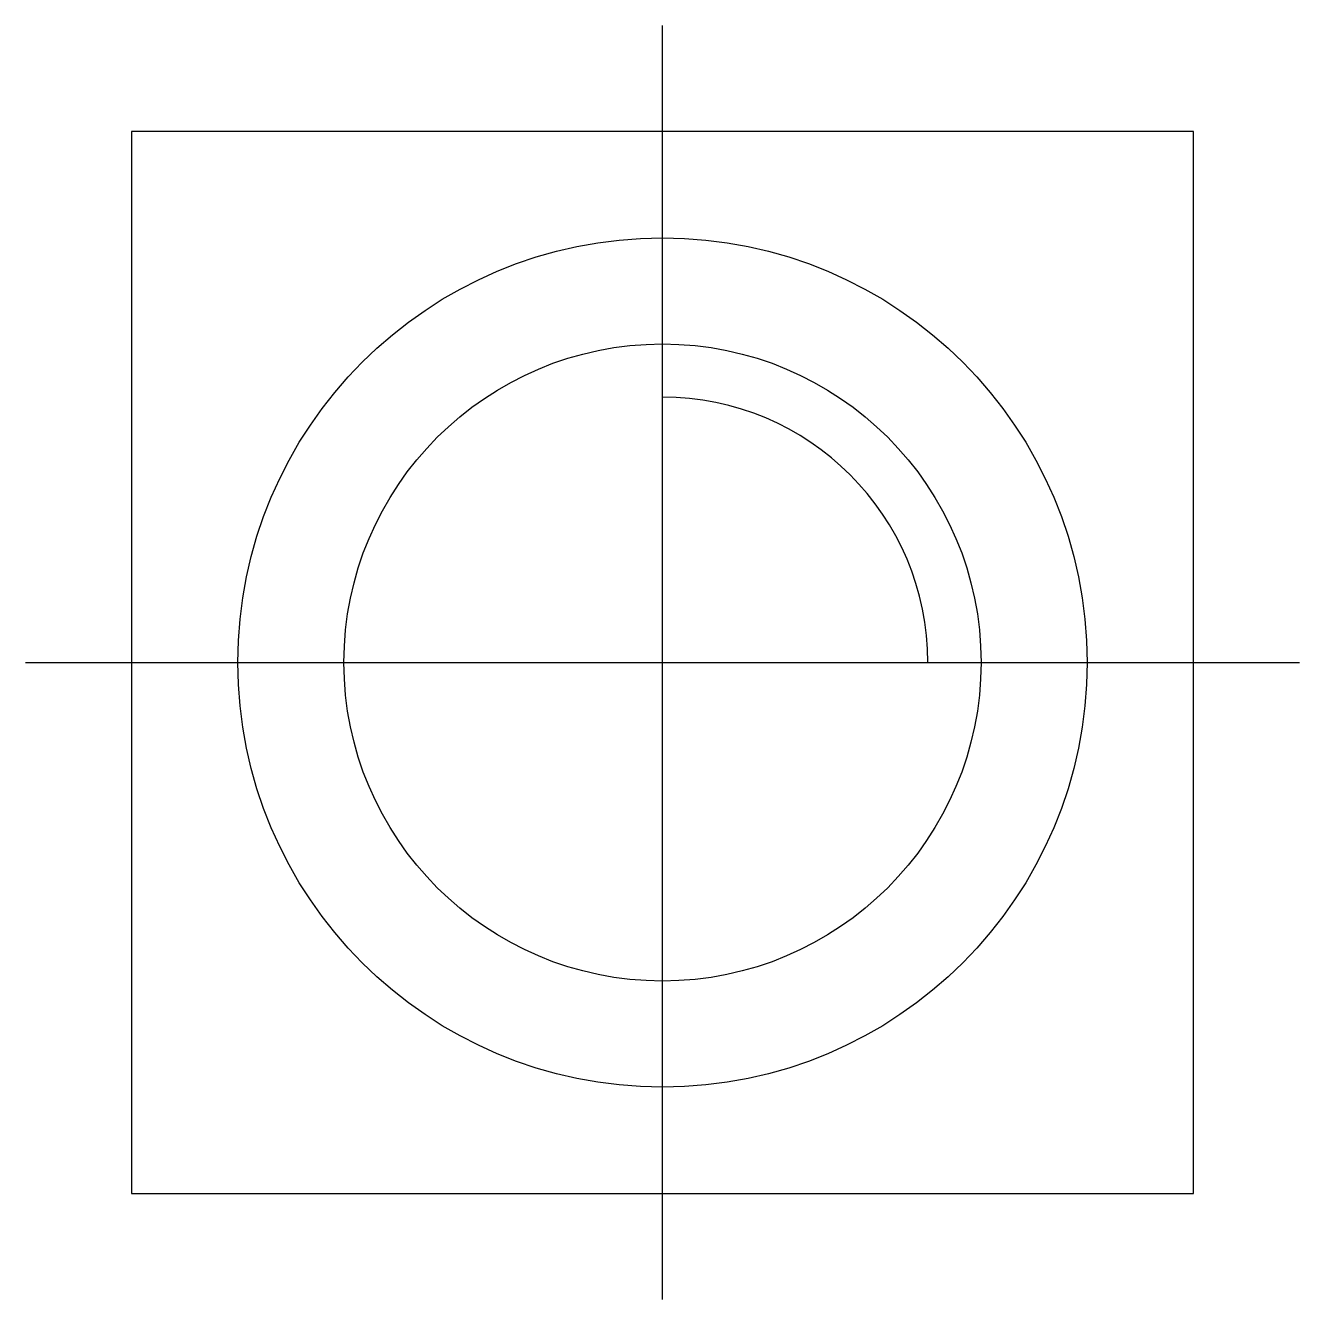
# Model space of a CAD drawing. Extents: x -60 to 60, y -60 to 60.
import ezdxf

# ---------------------------------------------------------------- set-up
doc = ezdxf.new("R2010")
doc.units = 0
for name, color, linetype in [('CENTERLINE', 2, 'CONTINUOUS'), ('DIMENSIONS', 1, 'CONTINUOUS'), ('OUTLINE', 4, 'CONTINUOUS')]:
    doc.layers.add(name, color=color, linetype=linetype)

msp = doc.modelspace()

# ---------------------------------------------------------------- linework, layer by layer
at = {"layer": 'CENTERLINE'}
for p, q in [((0, -60), (0, 60)), ((-60, 0), (60, 0))]:
    msp.add_line(p, q, dxfattribs=at)
msp.add_circle((0, 0), 40, dxfattribs=at)
at = {"layer": 'DIMENSIONS'}
msp.add_arc((0, 0), 25, 0, 90, dxfattribs=at)
at = {"layer": 'OUTLINE'}
for p, q in [((50, 50), (-50, 50)), ((-50, 50), (-50, -50)), ((50, -50), (50, 50)), ((-50, -50), (50, -50))]:
    msp.add_line(p, q, dxfattribs=at)
msp.add_circle((0, 0), 30, dxfattribs=at)

doc.saveas('drawing.dxf')
